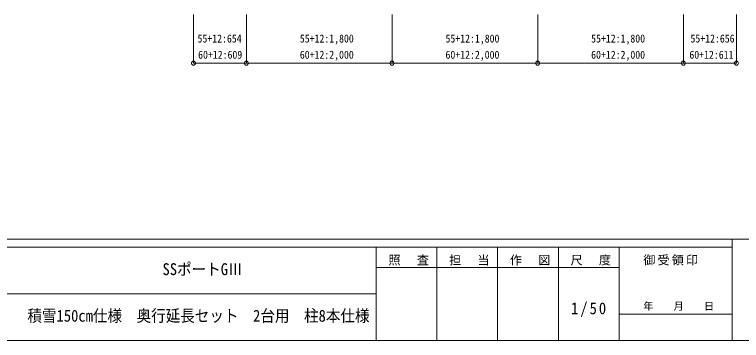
# Model space of a CAD drawing. Units: millimetres, scale not verified. Extents: x -88263 to 14131, y -29850 to 9646.
# Drawn here: x 109 to 9093, y -9754 to -5732 of the extents above; entities that cross this region are included whole.
import ezdxf
from ezdxf.enums import TextEntityAlignment as Align

# ---------------------------------------------------------------- set-up
doc = ezdxf.new("R2010")
doc.units = ezdxf.units.MM
doc.header["$LTSCALE"] = 50
doc.header["$PDMODE"] = 32
doc.header["$PDSIZE"] = 50
doc.layers.add('0-6_手摺', color=5, linetype='Continuous', lineweight=5)
doc.layers.add('F-0_ﾚｲﾔ240', color=7, linetype='Continuous', lineweight=9)
doc.styles.add('ＭＳ ゴシック', font='')
doc.styles.get('ＭＳ ゴシック').set_extended_font_data('MS Gothic')

msp = doc.modelspace()

# ---------------------------------------------------------------- linework, layer by layer
at = {"layer": '0-6_手摺', "color": 6, "lineweight": 9}
for p, q in [((2321.3, -6331.97), (2321.3, -5731.97)), ((2975.03, -6331.97), (2975.03, -5731.97)), ((4775.03, -6331.97), (4775.03, -5731.97)), ((6575.03, -6331.97), (6575.03, -5731.97)), ((9030.65, -6331.97), (9030.65, -5731.97)), ((2321.3, -6331.97), (2975.03, -6331.97)), ((2975.03, -6331.97), (4775.03, -6331.97)), ((4775.03, -6331.97), (6575.03, -6331.97)), ((8375.03, -6331.97), (9030.65, -6331.97))]:
    msp.add_line(p, q, dxfattribs=at)
msp.add_lwpolyline([(6575.03, -6331.97), (8375.03, -6331.97), (8375.03, -5731.97)], dxfattribs=at)
at = {"layer": '0-6_手摺', "color": 6}
for p in [(2321.3, -6331.97), (2975.03, -6331.97), (4775.03, -6331.97), (6575.03, -6331.97), (8375.03, -6331.97), (9030.65, -6331.97)]:
    msp.add_point(p, dxfattribs=at)
at = {"layer": 'F-0_ﾚｲﾔ240', "color": 5, "lineweight": 5}
for p, q in [((-13975.76, -8504.43), (13424.24, -8504.43)), ((8979.65, -8504.43), (8979.65, -9754.43)), ((-13975.76, -8604.43), (8979.65, -8604.43)), ((4579.65, -8604.43), (4579.65, -9754.43)), ((5329.65, -8604.43), (5329.65, -9754.43)), ((6079.65, -8604.43), (6079.65, -9754.43)), ((6829.64, -8604.43), (6829.64, -9754.43)), ((7579.65, -8604.43), (7579.65, -9754.43)), ((4579.65, -8854.43), (7579.65, -8854.43)), ((-5670.35, -9179.43), (4579.65, -9179.43)), ((7579.65, -9429.43), (8979.65, -9429.43)), ((-13975.76, -9754.43), (13424.24, -9754.43))]:
    msp.add_line(p, q, dxfattribs=at)

# ---------------------------------------------------------------- texts
at = {"layer": '0-6_手摺', "color": 7, "style": 'ＭＳ ゴシック', "width": 0.9}
for s, p in [('55+12:654', (2370.55, -6106.97)), ('55+12:1,800', (3635.03, -6106.97)), ('55+12:1,800', (5435.03, -6106.97)), ('55+12:1,800', (7235.03, -6106.97)), ('55+12:656', (8462.12, -6106.97)), ('60+12:609', (2378.03, -6306.97)), ('60+12:2,000', (3635.03, -6306.97)), ('60+12:2,000', (5435.03, -6306.97)), ('60+12:2,000', (7235.03, -6306.97)), ('60+12:611', (8448.82, -6306.97))]:
    msp.add_text(s, height=98.97, dxfattribs=at).set_placement(p, align=Align.BOTTOM_LEFT)
at = {"layer": 'F-0_ﾚｲﾔ240', "style": 'ＭＳ ゴシック', "width": 0.9}
for s, p in [('SSポートGⅢ', (1938.2, -8991.93)), ('積雪150㎝仕様\u3000奥行延長セット\u30002台用\u3000柱8本仕様', (268.66, -9566.93))]:
    msp.add_text(s, height=146.6, dxfattribs=at).set_placement(p, align=Align.BOTTOM_LEFT)
at = {"layer": 'F-0_ﾚｲﾔ240', "style": 'ＭＳ ゴシック'}
msp.add_text('年\u3000\u3000月\u3000\u3000日', height=91.64, dxfattribs=at).set_placement((7879.65, -9404.43), align=Align.BOTTOM_LEFT)
at = {"layer": 'F-0_ﾚｲﾔ240', "attachment_point": 7, "style": 'ＭＳ ゴシック'}
for s, insert, char_height in [('\\T1.17;照\u3000査', (4729.65, -8829.43), 110), ('\\T1.17;担\u3000当', (5479.65, -8829.43), 110), ('\\T1.17;作\u3000図', (6229.65, -8829.43), 110), ('\\T1.17;尺\u3000度', (6979.65, -8829.43), 110), ('\\T1.17;御受領印', (7879.65, -8829.43), 110), ('\\T1.28;\\W0.9;1/50', (6985.9, -9466.93), 146.6)]:
    msp.add_mtext(s, dxfattribs=dict(at, insert=insert, char_height=char_height))

doc.saveas('drawing.dxf')
